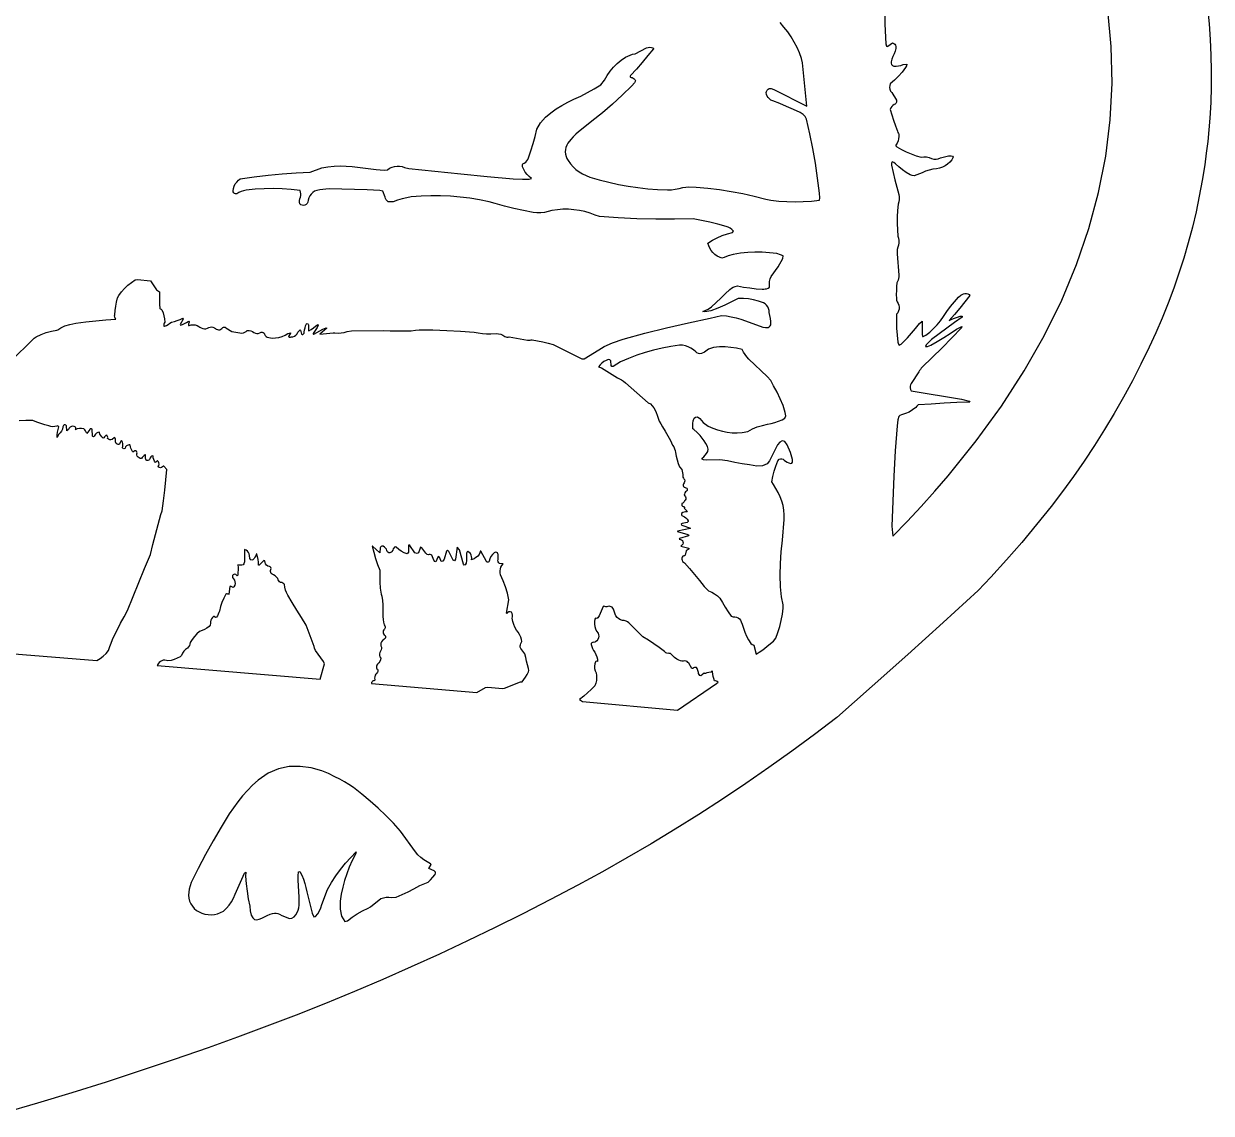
# Model space of a CAD drawing. Extents: x 0.1 to 24.1, y 0.2 to 12.2.
# Drawn here: x 18.17 to 24.15, y 0.99 to 6.47 of the extents above; entities that cross this region are included whole.
import ezdxf

# ---------------------------------------------------------------- set-up
doc = ezdxf.new("R2010")
doc.units = 0
doc.linetypes.add('0', pattern=[0])
doc.layers.add('1', color=7, linetype='0')

msp = doc.modelspace()

# ---------------------------------------------------------------- linework, layer by layer
at = {"layer": '1'}
for points in [[(24.127283, 6.548266), (24.134851, 6.469409), (24.140711, 6.390551), (24.144129, 6.31145), (24.145838, 6.232348), (24.14535, 6.153246), (24.142908, 6.074145), (24.138514, 5.995287), (24.133631, 5.936205), (24.128016, 5.877123), (24.120935, 5.818041), (24.113123, 5.759203), (24.100428, 5.681323), (24.085779, 5.602465), (24.069178, 5.523852), (24.050623, 5.445727), (24.030115, 5.36809), (24.007654, 5.290942), (23.98324, 5.214526), (23.957117, 5.138598), (23.928797, 5.063403), (23.898767, 4.98894), (23.867029, 4.915209), (23.833338, 4.842211), (23.792078, 4.75725), (23.749109, 4.673266), (23.704187, 4.590258), (23.657557, 4.508227), (23.608973, 4.427416), (23.55868, 4.347582), (23.506433, 4.268969), (23.452478, 4.191332), (23.397058, 4.11516), (23.339685, 4.040209), (23.266687, 3.949145), (23.191736, 3.859545), (23.115076, 3.77141), (23.036463, 3.684985), (22.972254, 3.617358), (22.795252, 3.456225), (22.617517, 3.296069), (22.439051, 3.136401), (22.260096, 2.977709), (22.147547, 2.89226), (22.033777, 2.808276), (21.918787, 2.726244), (21.802576, 2.645922), (21.685144, 2.567309), (21.566492, 2.490649), (21.446619, 2.415698), (21.325769, 2.342455), (21.203943, 2.271166), (21.080652, 2.201586), (20.956629, 2.134203), (20.818689, 2.061694), (20.680017, 1.990649), (20.540613, 1.921313), (20.400232, 1.853442), (20.259119, 1.787524), (20.117273, 1.723071), (19.974695, 1.660082), (19.831385, 1.599047), (19.685389, 1.538989), (19.53866, 1.480639), (19.391199, 1.423998), (19.24325, 1.369311), (19.094568, 1.316088), (18.924158, 1.256762), (18.753016, 1.199145), (18.581385, 1.143237), (18.409021, 1.089282), (18.236414, 1.037035), (18.063074, 0.986498)], [(22.50033, 6.566821), (22.502771, 6.467944), (22.507654, 6.369067), (22.510584, 6.357836), (22.51449, 6.356127), (22.518152, 6.356616), (22.541346, 6.373217), (22.547693, 6.371264), (22.553064, 6.367114), (22.556482, 6.361498), (22.557947, 6.354907), (22.558191, 6.346117), (22.553797, 6.332201), (22.548914, 6.31853), (22.543299, 6.304858), (22.537195, 6.291674), (22.535242, 6.285326), (22.53451, 6.278735), (22.534754, 6.272143), (22.535975, 6.265795), (22.541101, 6.26018), (22.547205, 6.256762), (22.559168, 6.256274), (22.571375, 6.257494), (22.583094, 6.26018), (22.594324, 6.264575), (22.612879, 6.267016), (22.610926, 6.258959), (22.606287, 6.249194), (22.589441, 6.226733), (22.570887, 6.205737), (22.550867, 6.186205), (22.529383, 6.168139), (22.526697, 6.159106), (22.526209, 6.149584), (22.527674, 6.140307), (22.531336, 6.131518), (22.536707, 6.123705), (22.560389, 6.085864), (22.561365, 6.080248), (22.560389, 6.074633), (22.557703, 6.069506), (22.553797, 6.0656), (22.54867, 6.062914), (22.542322, 6.058276), (22.536951, 6.052905), (22.532557, 6.046313), (22.529383, 6.039233), (22.537439, 6.011401), (22.545984, 5.984057), (22.555262, 5.956713), (22.565271, 5.929614), (22.567225, 5.922045), (22.570887, 5.918383), (22.573084, 5.913989), (22.573328, 5.902514), (22.571863, 5.891284), (22.568933, 5.880053), (22.564295, 5.869555), (22.558435, 5.859789), (22.558435, 5.855151), (22.563318, 5.84978), (22.586267, 5.836596), (22.609949, 5.824877), (22.634363, 5.814623), (22.65951, 5.806078), (22.6849, 5.798998), (22.698328, 5.800463), (22.711512, 5.799731), (22.724695, 5.796557), (22.736902, 5.791186), (22.748377, 5.788989), (22.760096, 5.788744), (22.77157, 5.790698), (22.782557, 5.794604), (22.795496, 5.798998), (22.80868, 5.802416), (22.822107, 5.804614), (22.835779, 5.805346), (22.842859, 5.803637), (22.84701, 5.79851), (22.839197, 5.785571), (22.829432, 5.773608), (22.818201, 5.763354), (22.80575, 5.754565), (22.792078, 5.747729), (22.777674, 5.742846), (22.762781, 5.739916), (22.743982, 5.737963), (22.725428, 5.733813), (22.707605, 5.727465), (22.69076, 5.719164), (22.650721, 5.70476), (22.639978, 5.705492), (22.62948, 5.70891), (22.609705, 5.721117), (22.590662, 5.734789), (22.57284, 5.749682), (22.555994, 5.765795), (22.547693, 5.772387), (22.539881, 5.774828), (22.536219, 5.768969), (22.535975, 5.757494), (22.544519, 5.720873), (22.553308, 5.684252), (22.562586, 5.647875), (22.572107, 5.611498), (22.573572, 5.598803), (22.573572, 5.586108), (22.572351, 5.573657), (22.569666, 5.561205), (22.566248, 5.529467), (22.564295, 5.497485), (22.564051, 5.465502), (22.565516, 5.43352), (22.568445, 5.401537), (22.571131, 5.390063), (22.572596, 5.378588), (22.57284, 5.366869), (22.571863, 5.355151), (22.567225, 5.345141), (22.564539, 5.334399), (22.563562, 5.323412), (22.564295, 5.312426), (22.573084, 5.204028), (22.573084, 5.195727), (22.571863, 5.18767), (22.569422, 5.179858), (22.56576, 5.172534), (22.563318, 5.166674), (22.561365, 5.146899), (22.560144, 5.126879), (22.5599, 5.107104), (22.560877, 5.087084), (22.560389, 5.079028), (22.563562, 5.070483), (22.568933, 5.062426), (22.572596, 5.053393), (22.574305, 5.043627), (22.573816, 5.033862), (22.571375, 5.02434), (22.56698, 5.015551), (22.560877, 5.007983), (22.560633, 4.972826), (22.561609, 4.93767), (22.563807, 4.902514), (22.56698, 4.867602), (22.570398, 4.856616), (22.574549, 4.851977), (22.583826, 4.857592), (22.594568, 4.866625), (22.616053, 4.889575), (22.636805, 4.913012), (22.657068, 4.936938), (22.676844, 4.961352), (22.690271, 4.973559), (22.689783, 4.908373), (22.691492, 4.89641), (22.695154, 4.895922), (22.708094, 4.902026), (22.728601, 4.918383), (22.747644, 4.935961), (22.765467, 4.955004), (22.782068, 4.975268), (22.796961, 4.996752), (22.814295, 5.022387), (22.83285, 5.047045), (22.852625, 5.070727), (22.873377, 5.093676), (22.885096, 5.103198), (22.891199, 5.10808), (22.898035, 5.111254), (22.905603, 5.112963), (22.913172, 5.112719), (22.92074, 5.110766), (22.927576, 5.107348), (22.930994, 5.101489), (22.905848, 5.06975), (22.879969, 5.038256), (22.853846, 5.00725), (22.82699, 4.976733), (22.840174, 4.98308), (22.853601, 4.98894), (22.867517, 4.994067), (22.881433, 4.998461), (22.891199, 4.997485), (22.891932, 4.99309), (22.852625, 4.965991), (22.814051, 4.938159), (22.775721, 4.909594), (22.737879, 4.880541), (22.721277, 4.865649), (22.710779, 4.853442), (22.707605, 4.845141), (22.717127, 4.845629), (22.733484, 4.851977), (22.766443, 4.870776), (22.798914, 4.890551), (22.830896, 4.911303), (22.862391, 4.932787), (22.890223, 4.945971), (22.888514, 4.939867), (22.840174, 4.88933), (22.791101, 4.839282), (22.741297, 4.790209), (22.69076, 4.741869), (22.685877, 4.736254), (22.681482, 4.730151), (22.677576, 4.724047), (22.673914, 4.717455), (22.634851, 4.659594), (22.631433, 4.652514), (22.629725, 4.64519), (22.629725, 4.637377), (22.631433, 4.629809), (22.634607, 4.622729), (22.887781, 4.580981), (22.926355, 4.570483), (22.930262, 4.565844), (22.86532, 4.563159), (22.800379, 4.559741), (22.735682, 4.555834), (22.67074, 4.551196), (22.663416, 4.545336), (22.657557, 4.538012), (22.641443, 4.526049), (22.624109, 4.515795), (22.605799, 4.507739), (22.586512, 4.501635), (22.578211, 4.498461), (22.572351, 4.494067), (22.567957, 4.476977), (22.563807, 4.446215), (22.554773, 4.319994), (22.547449, 4.19353), (22.541834, 4.067065), (22.538172, 3.9406), (22.542322, 3.891528), (22.614344, 3.965502), (22.6849, 4.040698), (22.753992, 4.117358), (22.821619, 4.195483), (22.962488, 4.370532), (23.089441, 4.54558), (23.203455, 4.722338), (23.304773, 4.900073), (23.392908, 5.078784), (23.467859, 5.258715), (23.529627, 5.439623), (23.578699, 5.621264), (23.614344, 5.803881), (23.636805, 5.987231), (23.646326, 6.171069), (23.642176, 6.355151), (23.624842, 6.538744)], [(18.096766, 4.766039), (18.218103, 4.887133), (18.228601, 4.894946), (18.253504, 4.906664), (18.279383, 4.916186), (18.305994, 4.923266), (18.333094, 4.927905), (18.338709, 4.929858), (18.343836, 4.932543), (18.348719, 4.935717), (18.353113, 4.939623), (18.373133, 4.948901), (18.398767, 4.956957), (18.428308, 4.963305), (18.478601, 4.969897), (18.529139, 4.975512), (18.579676, 4.980151), (18.630213, 4.983569), (18.626795, 4.988451), (18.624598, 4.994067), (18.624109, 4.999926), (18.62533, 5.005785), (18.627039, 5.027026), (18.629969, 5.048266), (18.634119, 5.069262), (18.639246, 5.090014), (18.64535, 5.102953), (18.659266, 5.121264), (18.674402, 5.13811), (18.691004, 5.153735), (18.708826, 5.168139), (18.727869, 5.180834), (18.739344, 5.183276), (18.804041, 5.175463), (18.834314, 5.13103), (18.849695, 5.120287), (18.849207, 5.099535), (18.849451, 5.078784), (18.850428, 5.058276), (18.852381, 5.037524), (18.85409, 5.034838), (18.857508, 5.033862), (18.861414, 5.030688), (18.867762, 5.015795), (18.8724, 4.999926), (18.875086, 4.984057), (18.876062, 4.9677), (18.873621, 4.963549), (18.871912, 4.959155), (18.870935, 4.954516), (18.870935, 4.949633), (18.8724, 4.948168), (18.875574, 4.94768), (18.884851, 4.95183), (18.893641, 4.956713), (18.901941, 4.962573), (18.909754, 4.96892), (18.924646, 4.971606), (18.939295, 4.975756), (18.953455, 4.981127), (18.967127, 4.987719), (18.968836, 4.987231), (18.969812, 4.985766), (18.970057, 4.984057), (18.968836, 4.982592), (18.953455, 4.955737), (18.95492, 4.953295), (18.965418, 4.956469), (18.975672, 4.960619), (18.985437, 4.965991), (18.994715, 4.972094), (18.9974, 4.972582), (18.999598, 4.971117), (19.000086, 4.968432), (18.998621, 4.966235), (18.9974, 4.962573), (18.996668, 4.95891), (18.996424, 4.955248), (18.996668, 4.951342), (18.998621, 4.950854), (19.008631, 4.954028), (19.018885, 4.955004), (19.029139, 4.954028), (19.039148, 4.950854), (19.048182, 4.945727), (19.053553, 4.943041), (19.060389, 4.938891), (19.067957, 4.935961), (19.075769, 4.934741), (19.083826, 4.935229), (19.091639, 4.937182), (19.097742, 4.941088), (19.104822, 4.94353), (19.112146, 4.944018), (19.119226, 4.942797), (19.126062, 4.940112), (19.131922, 4.935717), (19.135828, 4.93352), (19.141199, 4.93059), (19.147303, 4.929369), (19.15365, 4.929858), (19.15951, 4.932055), (19.164392, 4.935717), (19.168055, 4.940844), (19.171961, 4.942797), (19.1766, 4.943285), (19.18075, 4.942309), (19.184412, 4.939623), (19.214197, 4.92058), (19.264978, 4.913256), (19.272303, 4.914721), (19.279383, 4.917407), (19.28573, 4.921313), (19.291346, 4.92644), (19.300623, 4.926684), (19.309656, 4.924975), (19.318201, 4.921557), (19.325769, 4.91643), (19.332605, 4.913012), (19.33993, 4.911547), (19.347498, 4.911791), (19.354822, 4.913989), (19.36117, 4.917895), (19.366785, 4.918383), (19.372156, 4.916674), (19.376307, 4.913012), (19.378992, 4.908129), (19.381678, 4.901293), (19.38656, 4.895678), (19.392908, 4.891772), (19.400232, 4.890307), (19.417078, 4.888354), (19.433924, 4.888598), (19.450769, 4.891039), (19.467127, 4.895922), (19.482508, 4.902758), (19.496912, 4.911547), (19.509607, 4.913989), (19.510096, 4.912768), (19.499353, 4.895922), (19.502283, 4.893237), (19.505945, 4.892016), (19.509607, 4.89226), (19.513269, 4.893725), (19.521814, 4.894701), (19.529871, 4.897631), (19.536951, 4.902758), (19.542566, 4.90935), (19.546228, 4.917162), (19.557703, 4.929125), (19.559412, 4.928393), (19.565516, 4.907153), (19.567957, 4.9052), (19.572351, 4.906664), (19.575769, 4.909594), (19.577723, 4.9135), (19.578211, 4.918139), (19.580164, 4.928881), (19.582605, 4.939379), (19.585779, 4.949633), (19.589685, 4.959643), (19.592859, 4.961108), (19.596521, 4.960375), (19.598963, 4.95769), (19.599695, 4.954272), (19.599695, 4.925707), (19.602137, 4.924487), (19.613855, 4.931811), (19.625086, 4.939623), (19.636072, 4.947924), (19.646814, 4.956469), (19.648035, 4.956469), (19.649256, 4.955492), (19.649744, 4.954272), (19.6495, 4.953051), (19.643641, 4.942065), (19.637293, 4.931567), (19.630457, 4.921313), (19.622889, 4.911547), (19.622889, 4.910082), (19.623621, 4.908617), (19.624842, 4.907641), (19.626307, 4.907153), (19.641443, 4.916186), (19.656824, 4.924731), (19.672693, 4.932543), (19.688807, 4.939379), (19.692225, 4.93767), (19.657557, 4.907397), (19.724451, 4.914233), (19.733484, 4.914233), (19.749109, 4.9135), (19.764734, 4.914477), (19.780359, 4.916918), (19.795496, 4.921069), (19.817225, 4.923998), (19.975672, 4.926928), (20.011072, 4.924975), (20.046473, 4.923998), (20.081873, 4.923754), (20.117273, 4.924487), (20.138758, 4.928393), (20.157557, 4.929614), (20.226892, 4.929125), (20.296228, 4.926928), (20.36532, 4.923266), (20.434412, 4.918139), (20.45492, 4.913989), (20.475672, 4.911303), (20.496668, 4.909594), (20.517664, 4.909106), (20.54574, 4.910571), (20.557215, 4.909838), (20.568201, 4.907397), (20.578699, 4.902758), (20.588221, 4.896655), (20.593592, 4.893969), (20.599451, 4.892504), (20.60531, 4.892504), (20.61117, 4.893725), (20.702478, 4.877612), (20.707117, 4.876879), (20.711756, 4.876879), (20.716394, 4.877612), (20.720789, 4.879076), (20.726404, 4.879565), (20.75326, 4.874926), (20.780115, 4.869555), (20.806482, 4.863207), (20.83285, 4.855883), (20.976892, 4.783617), (20.987635, 4.783617), (21.062586, 4.829028), (21.088709, 4.846362), (21.130945, 4.864428), (21.185389, 4.882739), (21.294031, 4.91228), (21.403162, 4.939623), (21.513025, 4.96477), (21.623133, 4.987963), (21.679041, 5.001635), (21.704187, 4.999438), (21.72909, 4.995532), (21.753504, 4.99016), (21.777674, 4.98308), (21.801355, 4.974291), (21.888269, 4.94353), (21.902185, 4.941821), (21.908533, 4.941088), (21.914881, 4.942065), (21.920496, 4.944994), (21.925135, 4.949389), (21.928308, 4.955004), (21.92782, 4.970629), (21.926355, 4.98601), (21.92367, 5.001391), (21.919764, 5.016528), (21.919275, 5.026537), (21.917078, 5.036059), (21.912683, 5.045092), (21.906824, 5.053149), (21.899256, 5.059741), (21.890711, 5.064623), (21.866541, 5.073657), (21.841394, 5.080492), (21.816004, 5.085131), (21.790125, 5.087328), (21.764246, 5.087328), (21.730799, 5.06975), (21.696619, 5.053637), (21.661951, 5.038744), (21.626795, 5.025073), (21.616785, 5.022631), (21.606287, 5.021166), (21.596033, 5.020922), (21.585535, 5.021655), (21.612391, 5.03435), (21.630213, 5.045825), (21.65365, 5.066821), (21.6766, 5.088305), (21.69906, 5.110278), (21.721033, 5.132739), (21.729578, 5.13933), (21.7391, 5.144701), (21.749353, 5.148364), (21.760096, 5.150561), (21.791101, 5.144946), (21.822107, 5.140307), (21.853601, 5.136645), (21.884851, 5.133715), (21.892176, 5.134203), (21.899744, 5.13518), (21.907068, 5.136645), (21.914148, 5.138598), (21.921961, 5.144213), (21.920984, 5.158129), (21.921961, 5.172045), (21.925135, 5.185717), (21.930262, 5.198657), (21.964441, 5.247241), (21.987879, 5.289233), (21.989588, 5.30144), (21.977137, 5.307787), (21.957605, 5.313159), (21.921228, 5.317797), (21.884851, 5.320483), (21.84823, 5.320971), (21.811609, 5.319262), (21.775232, 5.315356), (21.7391, 5.309496), (21.713221, 5.302172), (21.693201, 5.292895), (21.681971, 5.289965), (21.669275, 5.294604), (21.657312, 5.300951), (21.646326, 5.308764), (21.63656, 5.318041), (21.628016, 5.328539), (21.620935, 5.340014), (21.615564, 5.352221), (21.611658, 5.36516), (21.634607, 5.380053), (21.658533, 5.392992), (21.683435, 5.403979), (21.709314, 5.413012), (21.735682, 5.420092), (21.739832, 5.426196), (21.732508, 5.434741), (21.723719, 5.441821), (21.713709, 5.446948), (21.702967, 5.449877), (21.661951, 5.461352), (21.620447, 5.471362), (21.578699, 5.480395), (21.536707, 5.487963), (21.442469, 5.48601), (21.348475, 5.486254), (21.254236, 5.488696), (21.160242, 5.493578), (21.066248, 5.500659), (21.044275, 5.507006), (21.018152, 5.516528), (20.991541, 5.52434), (20.964197, 5.5302), (20.936609, 5.534106), (20.909021, 5.536059), (20.881189, 5.536059), (20.853357, 5.534106), (20.825769, 5.5302), (20.807459, 5.524584), (20.78866, 5.520678), (20.769373, 5.518725), (20.750086, 5.518725), (20.731043, 5.520434), (20.682703, 5.529467), (20.634607, 5.539965), (20.586756, 5.552172), (20.539637, 5.566088), (20.509119, 5.574145), (20.461023, 5.58391), (20.412439, 5.591723), (20.363611, 5.597582), (20.314539, 5.601489), (20.265467, 5.603442), (20.21615, 5.603686), (20.167078, 5.601977), (20.118006, 5.598315), (20.094812, 5.594164), (20.071619, 5.588793), (20.048914, 5.582201), (20.026697, 5.574389), (20.020594, 5.573412), (20.014246, 5.572924), (20.007898, 5.573168), (20.001795, 5.574145), (19.99618, 5.578539), (19.991541, 5.584155), (19.988367, 5.590502), (19.986902, 5.597582), (19.974695, 5.626879), (19.959803, 5.63103), (19.895838, 5.633959), (19.831873, 5.636157), (19.767664, 5.637866), (19.703699, 5.638842), (19.688074, 5.637866), (19.672449, 5.636157), (19.657068, 5.633959), (19.641687, 5.631274), (19.631189, 5.626879), (19.621668, 5.620532), (19.613367, 5.612963), (19.606531, 5.60393), (19.60116, 5.59392), (19.597742, 5.582934), (19.596277, 5.571703), (19.593103, 5.565356), (19.588221, 5.560473), (19.582117, 5.557055), (19.575037, 5.55559), (19.568201, 5.556323), (19.561609, 5.559008), (19.556238, 5.563403), (19.554773, 5.571948), (19.554773, 5.580492), (19.556238, 5.589037), (19.559412, 5.597094), (19.561365, 5.605639), (19.561853, 5.614428), (19.560633, 5.623217), (19.557703, 5.631518), (19.512537, 5.636401), (19.467127, 5.63933), (19.421717, 5.640551), (19.376307, 5.639819), (19.330896, 5.637377), (19.28573, 5.632983), (19.273523, 5.629809), (19.261316, 5.625659), (19.249842, 5.620532), (19.238611, 5.614428), (19.23324, 5.614184), (19.228113, 5.615893), (19.223963, 5.619311), (19.221277, 5.62395), (19.220545, 5.629321), (19.222498, 5.641284), (19.22616, 5.652758), (19.231775, 5.663744), (19.238855, 5.67351), (19.247156, 5.682299), (19.256922, 5.689623), (19.32699, 5.699389), (19.397058, 5.70769), (19.467615, 5.714282), (19.538172, 5.719164), (19.608728, 5.722582), (19.668055, 5.744799), (19.698328, 5.75017), (19.728846, 5.753588), (19.759363, 5.754809), (19.790125, 5.753832), (19.820642, 5.750903), (19.860926, 5.745776), (19.901209, 5.741137), (19.941492, 5.736987), (19.982019, 5.733569), (19.997889, 5.735522), (20.008875, 5.742602), (20.020838, 5.747973), (20.033289, 5.751391), (20.046228, 5.7531), (20.059168, 5.7531), (20.072107, 5.751147), (20.083338, 5.746264), (20.106043, 5.742358), (20.236902, 5.728442), (20.368006, 5.715014), (20.499109, 5.702075), (20.630213, 5.689867), (20.678308, 5.687426), (20.710779, 5.687914), (20.722254, 5.691821), (20.710779, 5.701098), (20.700525, 5.711596), (20.691492, 5.723315), (20.683924, 5.73601), (20.678064, 5.749438), (20.677332, 5.753344), (20.677332, 5.75725), (20.67782, 5.761157), (20.678797, 5.765063), (20.686853, 5.768481), (20.693933, 5.773608), (20.699793, 5.779955), (20.704432, 5.78728), (20.707361, 5.79558), (20.720301, 5.830981), (20.731531, 5.866625), (20.741297, 5.903002), (20.749598, 5.939623), (20.767664, 5.971606), (20.793055, 6.00017), (20.819666, 6.02141), (20.847254, 6.041186), (20.876062, 6.059252), (20.905848, 6.07561), (20.936609, 6.090258), (20.971521, 6.106371), (21.005701, 6.123705), (21.039148, 6.142504), (21.071863, 6.162768), (21.090418, 6.186938), (21.103601, 6.209643), (21.118738, 6.231127), (21.135584, 6.251391), (21.154383, 6.269946), (21.174402, 6.286791), (21.195887, 6.301684), (21.207605, 6.307543), (21.219812, 6.312426), (21.232264, 6.316332), (21.244959, 6.319262), (21.3016, 6.348559), (21.3099, 6.350756), (21.318445, 6.351733), (21.32699, 6.351244), (21.335535, 6.349535), (21.337488, 6.344409), (21.309412, 6.309741), (21.280603, 6.275561), (21.251062, 6.242114), (21.220789, 6.209155), (21.219324, 6.206225), (21.219812, 6.203051), (21.22201, 6.200854), (21.225183, 6.200121), (21.230555, 6.199145), (21.235437, 6.196948), (21.239588, 6.19353), (21.243006, 6.189379), (21.245935, 6.182787), (21.241053, 6.172778), (21.228601, 6.158129), (21.180262, 6.111254), (21.130701, 6.0656), (21.07992, 6.02141), (21.027674, 5.97893), (20.974451, 5.93767), (20.960291, 5.925951), (20.946619, 5.913744), (20.933435, 5.901049), (20.920496, 5.88811), (20.906336, 5.868823), (20.900476, 5.858813), (20.896326, 5.847826), (20.893885, 5.836596), (20.893152, 5.824877), (20.894129, 5.813403), (20.896814, 5.802172), (20.901453, 5.79143), (20.907312, 5.78142), (20.919275, 5.765551), (20.932459, 5.750659), (20.947107, 5.737231), (20.962976, 5.725268), (20.979822, 5.71477), (20.997644, 5.705981), (21.016199, 5.698657), (21.063807, 5.684496), (21.111902, 5.672045), (21.160486, 5.661303), (21.209558, 5.65227), (21.258631, 5.64519), (21.308191, 5.639819), (21.357752, 5.636157), (21.407557, 5.634448), (21.427332, 5.634936), (21.447107, 5.637133), (21.466639, 5.641039), (21.485682, 5.64641), (21.515711, 5.648608), (21.5516, 5.648119), (21.610926, 5.642748), (21.669764, 5.635424), (21.728601, 5.626147), (21.786951, 5.61516), (21.845057, 5.602221), (21.902674, 5.587573), (21.928064, 5.582201), (21.968592, 5.577563), (22.009607, 5.574877), (22.050379, 5.573901), (22.09115, 5.574877), (22.132166, 5.577563), (22.172693, 5.582201), (22.174402, 5.594164), (22.173182, 5.617846), (22.163904, 5.692797), (22.152918, 5.767748), (22.139978, 5.842211), (22.125086, 5.91643), (22.108484, 5.99016), (22.101648, 6.003344), (22.090662, 6.012866), (22.075769, 6.022631), (22.041834, 6.038744), (22.00741, 6.054125), (21.972742, 6.068774), (21.937586, 6.082446), (21.929041, 6.086108), (21.921473, 6.091479), (21.914881, 6.098315), (21.909754, 6.106127), (21.906336, 6.114672), (21.904627, 6.12395), (21.906824, 6.129809), (21.909998, 6.13518), (21.914148, 6.140063), (21.919031, 6.143969), (21.929285, 6.144457), (21.943689, 6.13933), (22.110193, 6.055834), (22.088221, 6.274096), (22.083338, 6.294848), (22.072596, 6.323412), (22.060389, 6.351), (22.046228, 6.3781), (22.030603, 6.404223), (22.013269, 6.429125), (21.994471, 6.453051), (21.974451, 6.476)], [(17.887781, 3.317309), (18.533777, 3.265063), (18.550623, 3.275561), (18.566248, 3.287524), (18.580652, 3.301196), (18.593592, 3.316088), (18.599451, 3.334887), (18.606043, 3.353198), (18.613855, 3.371264), (18.6224, 3.388842), (18.638025, 3.421313), (18.654383, 3.453295), (18.671228, 3.485034), (18.688807, 3.516528), (18.716883, 3.587573), (18.745691, 3.658373), (18.774988, 3.72893), (18.804773, 3.799242), (18.816736, 3.84978), (18.829432, 3.899828), (18.842859, 3.950121), (18.856775, 3.999926), (18.863123, 4.017748), (18.870447, 4.069506), (18.876795, 4.121752), (18.881922, 4.173754), (18.886072, 4.226), (18.871424, 4.243578), (18.869471, 4.244067), (18.865808, 4.239672), (18.860682, 4.236742), (18.855066, 4.235522), (18.849451, 4.23601), (18.84408, 4.238451), (18.843592, 4.240893), (18.84701, 4.246508), (18.84823, 4.252856), (18.847254, 4.259448), (18.844324, 4.265307), (18.839685, 4.269946), (18.837732, 4.269701), (18.830408, 4.261645), (18.825281, 4.268725), (18.821131, 4.276537), (18.818445, 4.284838), (18.817225, 4.293383), (18.81576, 4.294848), (18.810144, 4.293383), (18.805506, 4.290209), (18.802332, 4.285571), (18.800623, 4.2802), (18.798914, 4.276049), (18.79574, 4.272875), (18.791346, 4.27141), (18.786951, 4.271655), (18.783045, 4.274096), (18.780359, 4.277758), (18.779383, 4.282153), (18.779139, 4.299975), (18.777674, 4.300707), (18.772303, 4.296801), (18.767664, 4.292407), (18.763269, 4.28728), (18.759607, 4.281909), (18.75326, 4.282397), (18.747156, 4.284594), (18.742029, 4.2885), (18.738123, 4.293627), (18.735926, 4.299731), (18.735437, 4.306078), (18.736902, 4.310229), (18.736414, 4.314379), (18.733973, 4.318041), (18.73031, 4.320239), (18.725916, 4.320727), (18.721521, 4.316332), (18.718836, 4.3156), (18.715906, 4.316088), (18.713709, 4.317797), (18.712244, 4.320239), (18.708338, 4.326586), (18.705408, 4.333666), (18.703455, 4.340746), (18.702478, 4.348315), (18.701014, 4.350268), (18.696375, 4.350756), (18.691492, 4.34978), (18.687342, 4.348071), (18.683435, 4.345141), (18.679529, 4.340014), (18.677576, 4.334155), (18.674646, 4.331469), (18.670496, 4.330492), (18.66659, 4.331957), (18.663904, 4.334887), (18.663172, 4.339037), (18.664637, 4.342944), (18.665613, 4.350024), (18.665369, 4.357348), (18.66366, 4.364428), (18.66073, 4.37102), (18.659266, 4.371752), (18.657312, 4.370776), (18.64657, 4.352953), (18.641443, 4.352709), (18.636316, 4.354174), (18.632166, 4.357348), (18.62948, 4.361498), (18.62826, 4.366625), (18.628748, 4.371752), (18.628504, 4.375903), (18.627771, 4.379809), (18.626307, 4.383471), (18.624109, 4.386889), (18.611658, 4.377123), (18.605555, 4.375659), (18.599207, 4.376147), (18.593348, 4.378832), (18.588709, 4.383227), (18.589197, 4.387621), (18.588709, 4.392016), (18.587244, 4.396166), (18.584803, 4.399828), (18.580164, 4.397631), (18.576014, 4.394457), (18.572596, 4.390307), (18.570398, 4.385668), (18.566248, 4.384448), (18.559656, 4.390307), (18.554041, 4.397143), (18.549891, 4.404955), (18.547205, 4.413256), (18.545496, 4.414477), (18.538904, 4.412524), (18.533045, 4.409106), (18.528162, 4.404467), (18.5245, 4.398608), (18.521326, 4.394946), (18.520105, 4.392504), (18.51742, 4.391284), (18.514734, 4.392016), (18.513269, 4.394213), (18.513269, 4.397143), (18.51156, 4.425951), (18.510096, 4.429125), (18.50741, 4.431078), (18.504236, 4.431567), (18.501062, 4.43059), (18.498621, 4.428149), (18.48324, 4.407885), (18.480555, 4.414233), (18.477137, 4.42058), (18.47323, 4.42644), (18.468836, 4.431811), (18.45785, 4.43352), (18.446619, 4.433276), (18.435633, 4.43059), (18.425379, 4.425951), (18.428064, 4.429369), (18.428797, 4.433764), (18.428064, 4.436938), (18.426355, 4.439623), (18.42367, 4.441576), (18.42074, 4.442797), (18.41366, 4.444018), (18.406336, 4.443041), (18.399744, 4.439867), (18.394617, 4.434741), (18.391199, 4.428393), (18.383631, 4.421313), (18.380945, 4.446703), (18.37826, 4.450121), (18.374598, 4.451586), (18.370203, 4.451098), (18.367029, 4.448657), (18.36532, 4.44475), (18.363611, 4.441576), (18.36117, 4.430346), (18.356531, 4.419848), (18.349939, 4.410571), (18.341639, 4.402758), (18.334558, 4.388354), (18.334803, 4.401782), (18.336512, 4.414965), (18.339441, 4.428149), (18.343836, 4.440844), (18.341883, 4.44353), (18.339197, 4.445239), (18.335779, 4.445727), (18.332605, 4.44475), (18.32284, 4.442553), (18.312586, 4.442065), (18.302576, 4.443285), (18.293055, 4.446215), (18.272547, 4.451586), (18.252283, 4.45769), (18.232508, 4.464526), (18.212732, 4.472338), (18.177576, 4.472826), (18.142664, 4.472094)]]:
    msp.add_lwpolyline(points, dxfattribs=at)
for points in [[(21.710291, 4.27019), (21.671961, 4.274584), (21.605555, 4.273119), (21.589197, 4.275805), (21.582361, 4.279223), (21.58285, 4.283862), (21.590906, 4.290942), (21.59823, 4.298998), (21.604822, 4.307299), (21.610682, 4.316332), (21.612635, 4.329028), (21.608484, 4.342455), (21.600916, 4.357104), (21.592371, 4.371264), (21.58285, 4.384936), (21.572351, 4.397631), (21.556971, 4.4135), (21.539881, 4.427416), (21.535486, 4.432055), (21.534754, 4.445239), (21.53573, 4.458422), (21.537928, 4.471606), (21.541834, 4.484301), (21.54867, 4.490649), (21.558435, 4.491625), (21.571131, 4.482836), (21.587976, 4.462573), (21.613123, 4.445239), (21.636072, 4.434741), (21.659754, 4.425951), (21.684168, 4.419116), (21.708826, 4.414233), (21.733973, 4.411547), (21.759363, 4.410815), (21.78451, 4.412035), (21.811609, 4.418383), (21.835291, 4.43059), (21.860193, 4.4406), (21.885584, 4.448412), (21.911707, 4.454272), (21.930262, 4.458666), (21.948816, 4.463549), (21.967127, 4.469409), (21.985193, 4.475756), (21.998865, 4.485034), (22.00326, 4.497241), (22.001062, 4.513598), (21.989588, 4.54851), (21.975916, 4.582446), (21.960291, 4.615649), (21.942469, 4.647631), (21.92782, 4.673998), (21.910486, 4.694994), (21.817225, 4.781909), (21.807215, 4.793139), (21.798426, 4.805102), (21.790613, 4.817797), (21.783777, 4.831225), (21.755701, 4.837084), (21.727381, 4.841235), (21.698816, 4.843676), (21.670008, 4.844409), (21.640223, 4.840991), (21.6141, 4.832201), (21.594324, 4.817309), (21.579187, 4.809741), (21.571375, 4.808764), (21.563562, 4.809985), (21.556238, 4.813159), (21.550135, 4.818285), (21.538904, 4.828539), (21.526209, 4.837328), (21.512537, 4.844164), (21.497889, 4.849047), (21.482996, 4.852221), (21.467615, 4.852953), (21.423914, 4.846117), (21.380701, 4.837573), (21.337732, 4.827319), (21.295252, 4.815112), (21.253504, 4.80144), (21.212, 4.785815), (21.171473, 4.768481), (21.133631, 4.745776), (21.127039, 4.745287), (21.124353, 4.749682), (21.121912, 4.773608), (21.118006, 4.778979), (21.109705, 4.780688), (21.09823, 4.775805), (21.087488, 4.769457), (21.077723, 4.761645), (21.068933, 4.752856), (21.060144, 4.74309), (21.076258, 4.738207), (21.155848, 4.687426), (21.166834, 4.683032), (21.177088, 4.67766), (21.186853, 4.671069), (21.195887, 4.6635), (21.224207, 4.637377), (21.252771, 4.611742), (21.281824, 4.586596), (21.311365, 4.561938), (21.321619, 4.557543), (21.331141, 4.547778), (21.339197, 4.537035), (21.346033, 4.525317), (21.351404, 4.512866), (21.35531, 4.499926), (21.360437, 4.484789), (21.366541, 4.469897), (21.373865, 4.455737), (21.382166, 4.442065), (21.39657, 4.419604), (21.409998, 4.39641), (21.422205, 4.372729), (21.433435, 4.348559), (21.439051, 4.340258), (21.443445, 4.331225), (21.446619, 4.321703), (21.448572, 4.311694), (21.45199, 4.293139), (21.456385, 4.274828), (21.462, 4.256762), (21.468836, 4.239184), (21.479822, 4.226489), (21.482508, 4.218432), (21.484217, 4.209887), (21.484949, 4.201342), (21.484705, 4.192797), (21.485926, 4.187914), (21.487879, 4.183276), (21.490564, 4.179125), (21.494226, 4.175463), (21.494471, 4.170092), (21.493494, 4.164721), (21.491541, 4.159594), (21.488611, 4.1552), (21.487146, 4.150805), (21.487391, 4.146166), (21.4891, 4.141772), (21.492029, 4.138354), (21.50448, 4.132006), (21.506922, 4.128832), (21.507654, 4.124682), (21.506678, 4.120776), (21.503748, 4.117846), (21.499353, 4.113451), (21.495935, 4.108325), (21.49325, 4.102709), (21.491297, 4.09685), (21.495691, 4.093432), (21.498621, 4.088793), (21.500086, 4.083422), (21.499598, 4.077807), (21.4974, 4.072924), (21.493738, 4.068774), (21.491297, 4.064623), (21.488123, 4.060961), (21.484461, 4.057787), (21.48031, 4.055346), (21.479334, 4.050463), (21.480555, 4.045825), (21.483728, 4.042162), (21.488123, 4.039965), (21.494959, 4.031909), (21.492517, 4.031176), (21.505457, 4.017748), (21.506189, 4.014819), (21.504725, 4.012866), (21.497889, 4.01311), (21.491053, 4.011889), (21.484705, 4.009448), (21.478846, 4.005785), (21.477625, 4.001879), (21.478113, 3.997973), (21.48031, 3.994799), (21.483728, 3.992602), (21.492762, 3.98894), (21.500818, 3.983569), (21.50741, 3.976489), (21.512537, 3.968188), (21.511316, 3.964037), (21.506433, 3.960375), (21.481287, 3.954516), (21.478601, 3.953295), (21.477381, 3.95061), (21.478113, 3.947924), (21.480555, 3.946215), (21.523035, 3.932055), (21.522303, 3.929858), (21.458338, 3.916674), (21.458338, 3.914721), (21.511072, 3.89934), (21.515711, 3.896166), (21.513269, 3.892992), (21.467859, 3.878588), (21.467127, 3.876147), (21.472986, 3.874682), (21.478601, 3.872485), (21.482996, 3.868578), (21.485682, 3.863207), (21.486414, 3.857348), (21.484949, 3.851489), (21.481531, 3.846606), (21.476648, 3.843188), (21.474695, 3.840991), (21.514978, 3.831225), (21.516687, 3.827807), (21.501795, 3.817065), (21.4974, 3.795092), (21.495203, 3.792407), (21.490076, 3.792162), (21.485193, 3.789965), (21.481775, 3.786059), (21.479822, 3.781176), (21.480066, 3.776049), (21.481043, 3.769701), (21.483728, 3.764086), (21.488367, 3.759692), (21.493982, 3.756762), (21.519129, 3.727709), (21.544031, 3.698168), (21.568201, 3.668383), (21.592127, 3.63811), (21.615076, 3.615405), (21.630701, 3.609301), (21.64535, 3.601244), (21.659021, 3.591235), (21.671228, 3.57976), (21.684656, 3.556323), (21.698816, 3.533129), (21.713709, 3.510424), (21.72909, 3.488207), (21.737879, 3.484301), (21.746668, 3.484789), (21.755213, 3.48308), (21.763269, 3.479662), (21.770105, 3.474291), (21.775721, 3.4677), (21.779627, 3.459887), (21.784266, 3.448412), (21.789881, 3.427905), (21.797205, 3.407641), (21.805994, 3.38811), (21.816248, 3.369311), (21.827967, 3.351489), (21.834314, 3.345873), (21.839685, 3.34392), (21.841883, 3.341723), (21.854578, 3.297289), (21.868738, 3.306567), (21.88241, 3.316088), (21.895838, 3.326098), (21.909021, 3.336596), (21.942225, 3.362475), (21.952723, 3.376879), (21.963465, 3.40642), (21.972742, 3.43645), (21.98031, 3.466723), (21.986414, 3.497729), (21.990808, 3.528735), (21.990564, 3.545092), (21.981531, 3.584887), (21.97616, 3.635424), (21.975672, 3.694262), (21.977137, 3.7531), (21.980799, 3.811938), (21.986414, 3.870532), (21.995691, 3.974535), (21.995691, 3.997973), (21.993494, 4.02141), (21.989588, 4.044604), (21.983484, 4.067553), (21.975672, 4.08977), (21.965906, 4.11101), (21.954187, 4.131518), (21.941004, 4.151049), (21.933191, 4.164477), (21.938562, 4.191332), (21.945398, 4.217944), (21.953455, 4.244067), (21.962976, 4.269701), (21.969812, 4.279223), (21.976404, 4.280932), (21.98324, 4.280688), (21.989588, 4.278246), (21.994959, 4.274096), (22.002283, 4.268481), (22.01034, 4.263598), (22.018641, 4.259936), (22.027674, 4.257494), (22.033533, 4.259203), (22.036707, 4.263842), (22.036463, 4.276049), (22.03451, 4.288256), (22.031092, 4.300219), (22.026453, 4.31145), (22.01034, 4.351), (21.997889, 4.367602), (21.984705, 4.370532), (21.972986, 4.364184), (21.962244, 4.350756), (21.921228, 4.270678), (21.909266, 4.254809), (21.886316, 4.245776), (21.857508, 4.244067), (21.820398, 4.249438), (21.783533, 4.255541), (21.746912, 4.262377)], [(20.647058, 3.418627), (20.639734, 3.432543), (20.633631, 3.446948), (20.628992, 3.462084), (20.625574, 3.477465), (20.627771, 3.485522), (20.627771, 3.493823), (20.625818, 3.501879), (20.621668, 3.509203), (20.61532, 3.510424), (20.609217, 3.509448), (20.603601, 3.506274), (20.599207, 3.501635), (20.597742, 3.502856), (20.609217, 3.571215), (20.601648, 3.603442), (20.592127, 3.63518), (20.580652, 3.666186), (20.567469, 3.696459), (20.565271, 3.705981), (20.565027, 3.715991), (20.566248, 3.725756), (20.569178, 3.735034), (20.573816, 3.743823), (20.579676, 3.751635), (20.562098, 3.752856), (20.557947, 3.757006), (20.555262, 3.761889), (20.554041, 3.767504), (20.554529, 3.773364), (20.554773, 3.798022), (20.554041, 3.80266), (20.5516, 3.806811), (20.547693, 3.809496), (20.543055, 3.810473), (20.538416, 3.809496), (20.53451, 3.806811), (20.525965, 3.798266), (20.518885, 3.7885), (20.513758, 3.777514), (20.510584, 3.765795), (20.508875, 3.762621), (20.505701, 3.760424), (20.502039, 3.759936), (20.498621, 3.760912), (20.495935, 3.763598), (20.467371, 3.815112), (20.465418, 3.815112), (20.462976, 3.806323), (20.458826, 3.798266), (20.453211, 3.790942), (20.446375, 3.784838), (20.438562, 3.7802), (20.434412, 3.77727), (20.430017, 3.774828), (20.425135, 3.773119), (20.420252, 3.771899), (20.421961, 3.779955), (20.421717, 3.788256), (20.419519, 3.796069), (20.415369, 3.803393), (20.409754, 3.809252), (20.402918, 3.813891), (20.398523, 3.812182), (20.396326, 3.805102), (20.39657, 3.792651), (20.396082, 3.7802), (20.395105, 3.767992), (20.393641, 3.755541), (20.389002, 3.747241), (20.383875, 3.745043), (20.379969, 3.749438), (20.359705, 3.821459), (20.348963, 3.836352), (20.34115, 3.774584), (20.335779, 3.766528), (20.328211, 3.770434), (20.306971, 3.813403), (20.299646, 3.820239), (20.294764, 3.815844), (20.282801, 3.774828), (20.276941, 3.764819), (20.268152, 3.763598), (20.261072, 3.782641), (20.255945, 3.788744), (20.252039, 3.785571), (20.241785, 3.762377), (20.236902, 3.76311), (20.232019, 3.770434), (20.227625, 3.778246), (20.223963, 3.786303), (20.220789, 3.794604), (20.217371, 3.797534), (20.212976, 3.799242), (20.208338, 3.799242), (20.204187, 3.797534), (20.198572, 3.798754), (20.190516, 3.804858), (20.170252, 3.831713), (20.164637, 3.834887), (20.161951, 3.831225), (20.154383, 3.807299), (20.147791, 3.803881), (20.136072, 3.807787), (20.109949, 3.844164), (20.105555, 3.846606), (20.104334, 3.842455), (20.103357, 3.810473), (20.097498, 3.802172), (20.082117, 3.807543), (20.067469, 3.815112), (20.054285, 3.824633), (20.042322, 3.835864), (20.038172, 3.838061), (20.033289, 3.835131), (20.029383, 3.831225), (20.026453, 3.826586), (20.024744, 3.821215), (20.020594, 3.814623), (20.017908, 3.810717), (20.013758, 3.808276), (20.009119, 3.807055), (20.00448, 3.807787), (20.00033, 3.809985), (19.997156, 3.813647), (19.995447, 3.818041), (19.992273, 3.824877), (19.987879, 3.830981), (19.982508, 3.836352), (19.976404, 3.840746), (19.972498, 3.841235), (19.968836, 3.840258), (19.965418, 3.838549), (19.962732, 3.835864), (19.960291, 3.831469), (19.960047, 3.807787), (19.922937, 3.840746), (19.921228, 3.840746), (19.928797, 3.809741), (19.93783, 3.779223), (19.948328, 3.749194), (19.960047, 3.719653), (19.958582, 3.689379), (19.95907, 3.658862), (19.961267, 3.628588), (19.965418, 3.598559), (19.970301, 3.588305), (19.972498, 3.566576), (19.973963, 3.544604), (19.974207, 3.522875), (19.973719, 3.500903), (19.973963, 3.486498), (19.975428, 3.472338), (19.978113, 3.458178), (19.982019, 3.444506), (19.984705, 3.439623), (19.985926, 3.434496), (19.985437, 3.428881), (19.98324, 3.423754), (19.979822, 3.419604), (19.976892, 3.414965), (19.975672, 3.409594), (19.97616, 3.404223), (19.978357, 3.399096), (19.982019, 3.39519), (19.985437, 3.391284), (19.987146, 3.386401), (19.987146, 3.38103), (19.985437, 3.376147), (19.982019, 3.372241), (19.977625, 3.369555), (19.97201, 3.36516), (19.967615, 3.359545), (19.96493, 3.352953), (19.963953, 3.345873), (19.965174, 3.338793), (19.967859, 3.332201), (19.967127, 3.325366), (19.965662, 3.31853), (19.963221, 3.312182), (19.959803, 3.306078), (19.957605, 3.29851), (19.957605, 3.290942), (19.959803, 3.283373), (19.963709, 3.276782), (19.962, 3.268481), (19.958582, 3.260668), (19.953943, 3.253588), (19.948084, 3.247485), (19.944666, 3.242358), (19.942713, 3.236498), (19.942469, 3.230395), (19.943445, 3.224291), (19.947596, 3.220873), (19.949793, 3.215991), (19.950037, 3.210619), (19.94784, 3.205737), (19.944178, 3.202075), (19.939051, 3.196948), (19.935389, 3.1906), (19.933435, 3.18352), (19.933191, 3.176196), (19.9349, 3.169116), (19.934168, 3.166186), (19.932215, 3.163989), (19.929529, 3.163012), (19.9266, 3.1635), (19.922937, 3.161059), (19.920008, 3.157885), (19.918055, 3.153979), (19.917078, 3.149584), (20.447107, 3.104662), (20.491053, 3.129809), (20.503016, 3.131518), (20.57699, 3.124438), (20.587244, 3.125414), (20.667566, 3.157153), (20.675379, 3.158129), (20.684656, 3.169848), (20.693201, 3.182055), (20.701258, 3.19475), (20.708338, 3.207934), (20.709314, 3.215258), (20.708094, 3.224535), (20.702723, 3.242846), (20.698084, 3.261157), (20.693933, 3.279711), (20.690271, 3.298266), (20.669519, 3.32561), (20.666834, 3.331713), (20.665857, 3.338305), (20.667078, 3.344897), (20.670008, 3.350756), (20.67367, 3.360034), (20.673426, 3.370532), (20.668787, 3.383471), (20.662683, 3.395922), (20.655359, 3.407641)], [(19.183924, 3.598559), (19.173426, 3.578539), (19.164637, 3.557787), (19.157557, 3.536303), (19.15243, 3.51433), (19.1495, 3.50603), (19.145838, 3.497973), (19.141687, 3.49016), (19.137049, 3.482836), (19.132654, 3.480883), (19.125574, 3.486254), (19.122156, 3.48601), (19.116541, 3.481127), (19.111902, 3.475024), (19.108728, 3.467944), (19.107019, 3.460619), (19.107019, 3.453051), (19.105555, 3.443774), (19.099451, 3.435717), (19.088465, 3.428149), (19.076502, 3.421313), (19.064295, 3.415698), (19.0516, 3.411303), (19.038416, 3.398852), (19.026209, 3.385424), (19.014978, 3.37102), (19.004969, 3.355883), (19.003504, 3.348071), (19.000574, 3.340502), (18.996424, 3.333422), (18.991297, 3.327319), (18.981531, 3.320239), (18.97323, 3.311694), (18.966394, 3.301684), (18.961267, 3.290942), (18.953211, 3.283129), (18.938562, 3.276293), (18.923426, 3.270434), (18.908045, 3.266039), (18.892176, 3.262866), (18.884851, 3.265795), (18.877039, 3.266772), (18.868982, 3.266284), (18.861414, 3.263842), (18.854578, 3.259936), (18.848475, 3.254565), (18.843836, 3.248217), (18.838709, 3.24016), (19.65951, 3.171557), (19.680262, 3.247729), (19.676355, 3.259692), (19.63534, 3.3156), (19.629969, 3.327563), (19.62948, 3.334887), (19.588221, 3.443774), (19.564295, 3.481127), (19.540857, 3.518481), (19.517908, 3.556567), (19.495447, 3.594653), (19.489344, 3.607104), (19.484705, 3.620043), (19.481287, 3.633715), (19.479578, 3.647387), (19.475672, 3.651782), (19.471033, 3.6552), (19.465662, 3.657641), (19.459803, 3.658617), (19.454432, 3.661791), (19.450037, 3.66643), (19.447107, 3.671801), (19.445398, 3.677905), (19.439051, 3.684496), (19.432215, 3.6906), (19.424646, 3.695727), (19.41659, 3.700121), (19.412439, 3.703539), (19.409754, 3.708178), (19.408289, 3.713549), (19.408777, 3.71892), (19.41073, 3.723803), (19.411951, 3.728198), (19.410975, 3.732836), (19.407801, 3.736254), (19.40365, 3.737963), (19.396082, 3.740649), (19.38949, 3.745287), (19.384363, 3.751635), (19.381189, 3.758959), (19.380213, 3.767016), (19.375818, 3.767748), (19.351892, 3.744799), (19.348963, 3.745532), (19.348475, 3.759936), (19.346766, 3.77434), (19.343836, 3.7885), (19.339685, 3.802416), (19.337244, 3.800219), (19.334314, 3.792407), (19.330408, 3.785082), (19.326014, 3.778246), (19.320642, 3.771899), (19.315271, 3.769457), (19.310389, 3.77141), (19.305506, 3.779223), (19.303797, 3.792895), (19.301844, 3.80144), (19.298182, 3.809008), (19.292566, 3.815844), (19.28573, 3.820971), (19.277674, 3.824145), (19.27743, 3.761889), (19.274988, 3.751879), (19.271326, 3.746996), (19.264734, 3.745532), (19.257898, 3.745043), (19.251062, 3.745776), (19.244471, 3.747241), (19.245447, 3.734057), (19.245691, 3.720873), (19.245203, 3.70769), (19.244226, 3.694506), (19.241541, 3.690844), (19.237391, 3.694506), (19.233728, 3.69768), (19.22909, 3.699145), (19.224451, 3.698657), (19.220301, 3.695971), (19.218103, 3.693041), (19.216883, 3.689623), (19.216883, 3.685961), (19.218103, 3.682543), (19.222498, 3.675951), (19.227381, 3.668871), (19.230066, 3.660571), (19.230555, 3.652026), (19.228846, 3.643725), (19.224939, 3.635912), (19.220057, 3.633227), (19.213953, 3.63518), (19.20785, 3.639819), (19.203943, 3.637377), (19.199549, 3.599535), (19.197596, 3.596117), (19.195154, 3.599291), (19.191492, 3.601), (19.187342, 3.600756)], [(21.633875, 3.208178), (21.63241, 3.213305), (21.626795, 3.206225), (21.606043, 3.203539), (21.603113, 3.201098), (21.599695, 3.200121), (21.596033, 3.200366), (21.592615, 3.20183), (21.576258, 3.18767), (21.571131, 3.190356), (21.567225, 3.194506), (21.564539, 3.199877), (21.563807, 3.205492), (21.557459, 3.225512), (21.553553, 3.230151), (21.548914, 3.230151), (21.544275, 3.229418), (21.539637, 3.227953), (21.535486, 3.225756), (21.530603, 3.225756), (21.51449, 3.251635), (21.510584, 3.255785), (21.506189, 3.259448), (21.501307, 3.262377), (21.495935, 3.26433), (21.488367, 3.262133), (21.480555, 3.261889), (21.472742, 3.263598), (21.465662, 3.266772), (21.454432, 3.272387), (21.443933, 3.279711), (21.434656, 3.288012), (21.426355, 3.297534), (21.422449, 3.299731), (21.418055, 3.301196), (21.41366, 3.301684), (21.409021, 3.301196), (21.404139, 3.302172), (21.3995, 3.304125), (21.395594, 3.307299), (21.39242, 3.311205), (21.366053, 3.330492), (21.339441, 3.349291), (21.312098, 3.367358), (21.28451, 3.384692), (21.213709, 3.454028), (21.206873, 3.459643), (21.19906, 3.463793), (21.190516, 3.466235), (21.181726, 3.466967), (21.171961, 3.470141), (21.162928, 3.475268), (21.155115, 3.481616), (21.148523, 3.489672), (21.143641, 3.498461), (21.140223, 3.508227), (21.13534, 3.522875), (21.132166, 3.529223), (21.128504, 3.533129), (21.123865, 3.535815), (21.118982, 3.537524), (21.113611, 3.538012), (21.106775, 3.536547), (21.102137, 3.535326), (21.097254, 3.535326), (21.092371, 3.536547), (21.087976, 3.5385), (21.083338, 3.537524), (21.063318, 3.490405), (21.057459, 3.480639), (21.051355, 3.477221), (21.045252, 3.478442), (21.04159, 3.473803), (21.039881, 3.461352), (21.040125, 3.448901), (21.042078, 3.436694), (21.04574, 3.424731), (21.051111, 3.4135), (21.057947, 3.403002), (21.060633, 3.39519), (21.061365, 3.387133), (21.0599, 3.379076), (21.056726, 3.371508), (21.051844, 3.364916), (21.045496, 3.359789), (21.037928, 3.356371), (21.033777, 3.357348), (21.029627, 3.356371), (21.026209, 3.353686), (21.024012, 3.350024), (21.023523, 3.345629), (21.026453, 3.335375), (21.030603, 3.325366), (21.035975, 3.315844), (21.042078, 3.307055), (21.047693, 3.295825), (21.052088, 3.284106), (21.055017, 3.271899), (21.056238, 3.259448), (21.049158, 3.261401), (21.045252, 3.258471), (21.04159, 3.247729), (21.039881, 3.236254), (21.040369, 3.22478), (21.043299, 3.213793), (21.047937, 3.203295), (21.050135, 3.190112), (21.050623, 3.176928), (21.049646, 3.163744), (21.046717, 3.150805), (21.042322, 3.138354), (21.024256, 3.119799), (21.005457, 3.101977), (20.985926, 3.085131), (20.965418, 3.069262), (20.980555, 3.05852), (21.458826, 3.015795), (21.653894, 3.149096), (21.662195, 3.156909), (21.658289, 3.159594), (21.654139, 3.161791), (21.6495, 3.163012), (21.644861, 3.1635), (21.640711, 3.174242), (21.637537, 3.185473), (21.63534, 3.196703)], [(20.232508, 2.206957), (20.206141, 2.218432), (20.218592, 2.239184), (20.21493, 2.242602), (20.197351, 2.251147), (20.18075, 2.261401), (20.165369, 2.273608), (20.151453, 2.28728), (20.139246, 2.302416), (20.063807, 2.406176), (20.02743, 2.445971), (19.989588, 2.484545), (19.950525, 2.521655), (19.910242, 2.557543), (19.868738, 2.592211), (19.826258, 2.625414), (19.803797, 2.640307), (19.780848, 2.654467), (19.75741, 2.667895), (19.733484, 2.680346), (19.701014, 2.695727), (19.667566, 2.709155), (19.612879, 2.724535), (19.558191, 2.732104), (19.503504, 2.730883), (19.449793, 2.719897), (19.397058, 2.697924), (19.346033, 2.663744), (19.318689, 2.638354), (19.292566, 2.611498), (19.267664, 2.583666), (19.243982, 2.554369), (19.22201, 2.52434), (19.201258, 2.49309), (19.159754, 2.425707), (19.119959, 2.357348), (19.081629, 2.288012), (19.044764, 2.217944), (19.009363, 2.147143), (18.998621, 2.113696), (18.995935, 2.083422), (18.997644, 2.068774), (19.001551, 2.054369), (19.007654, 2.040698), (19.015467, 2.028246), (19.025232, 2.017016), (19.036463, 2.00725), (19.049158, 1.999438), (19.06283, 1.993578), (19.078211, 1.988696), (19.094324, 1.98601), (19.110437, 1.985522), (19.126551, 1.986987), (19.14242, 1.990649), (19.157557, 1.996264), (19.171961, 2.003832), (19.187342, 2.017992), (19.201014, 2.033862), (19.212976, 2.051196), (19.22323, 2.069506), (19.231287, 2.088793), (19.277185, 2.194506), (19.284021, 2.199389), (19.283045, 2.180102), (19.286463, 2.141772), (19.291101, 2.10393), (19.296961, 2.065844), (19.304285, 2.028246), (19.307215, 2.005297), (19.312342, 1.983569), (19.319422, 1.969409), (19.328211, 1.962084), (19.338465, 1.960131), (19.352381, 1.964037), (19.366053, 1.969164), (19.379236, 1.975268), (19.391932, 1.982348), (19.407801, 1.98894), (19.419275, 1.992358), (19.428308, 1.993334), (19.437342, 1.99309), (19.446375, 1.991381), (19.45492, 1.988451), (19.466394, 1.981616), (19.478601, 1.976), (19.491053, 1.971117), (19.503992, 1.967455), (19.515955, 1.968432), (19.527674, 1.975024), (19.53573, 1.985034), (19.542566, 1.996264), (19.547693, 2.007983), (19.551355, 2.020434), (19.553308, 2.033129), (19.553553, 2.046069), (19.553308, 2.074633), (19.552088, 2.102953), (19.550379, 2.131518), (19.547693, 2.159838), (19.547937, 2.181567), (19.550135, 2.20183), (19.555994, 2.203295), (19.566004, 2.184008), (19.574793, 2.163989), (19.581873, 2.143481), (19.587488, 2.122485), (19.591639, 2.101), (19.618006, 1.993823), (19.627039, 1.975512), (19.635584, 1.976977), (19.64657, 1.99016), (19.655603, 2.004565), (19.662928, 2.019946), (19.668055, 2.036303), (19.695154, 2.112719), (19.715418, 2.147387), (19.737391, 2.180834), (19.760828, 2.213305), (19.785975, 2.244555), (19.81283, 2.27434), (19.840906, 2.302905), (19.836512, 2.289965), (19.820154, 2.258227), (19.80575, 2.225512), (19.79281, 2.192065), (19.781824, 2.158129), (19.772547, 2.123705), (19.764978, 2.088793), (19.759363, 2.053393), (19.759607, 2.013598), (19.766932, 1.97893), (19.783289, 1.951098), (19.796228, 1.954516), (19.820398, 1.973315), (19.845789, 1.99016), (19.8724, 2.005297), (19.899988, 2.018725), (19.912928, 2.025317), (19.963953, 2.066576), (19.977381, 2.070971), (19.991297, 2.073412), (20.005457, 2.073901), (20.019373, 2.072192), (20.041346, 2.074389), (20.072107, 2.087084), (20.102137, 2.101), (20.131433, 2.116381), (20.160242, 2.132983), (20.202723, 2.150073), (20.214685, 2.161791), (20.22616, 2.173998), (20.237146, 2.186938), (20.238611, 2.188891), (20.24032, 2.194018), (20.239588, 2.199389), (20.236902, 2.203784)]]:
    msp.add_lwpolyline(points, close=True, dxfattribs=at)

doc.saveas('drawing.dxf')
